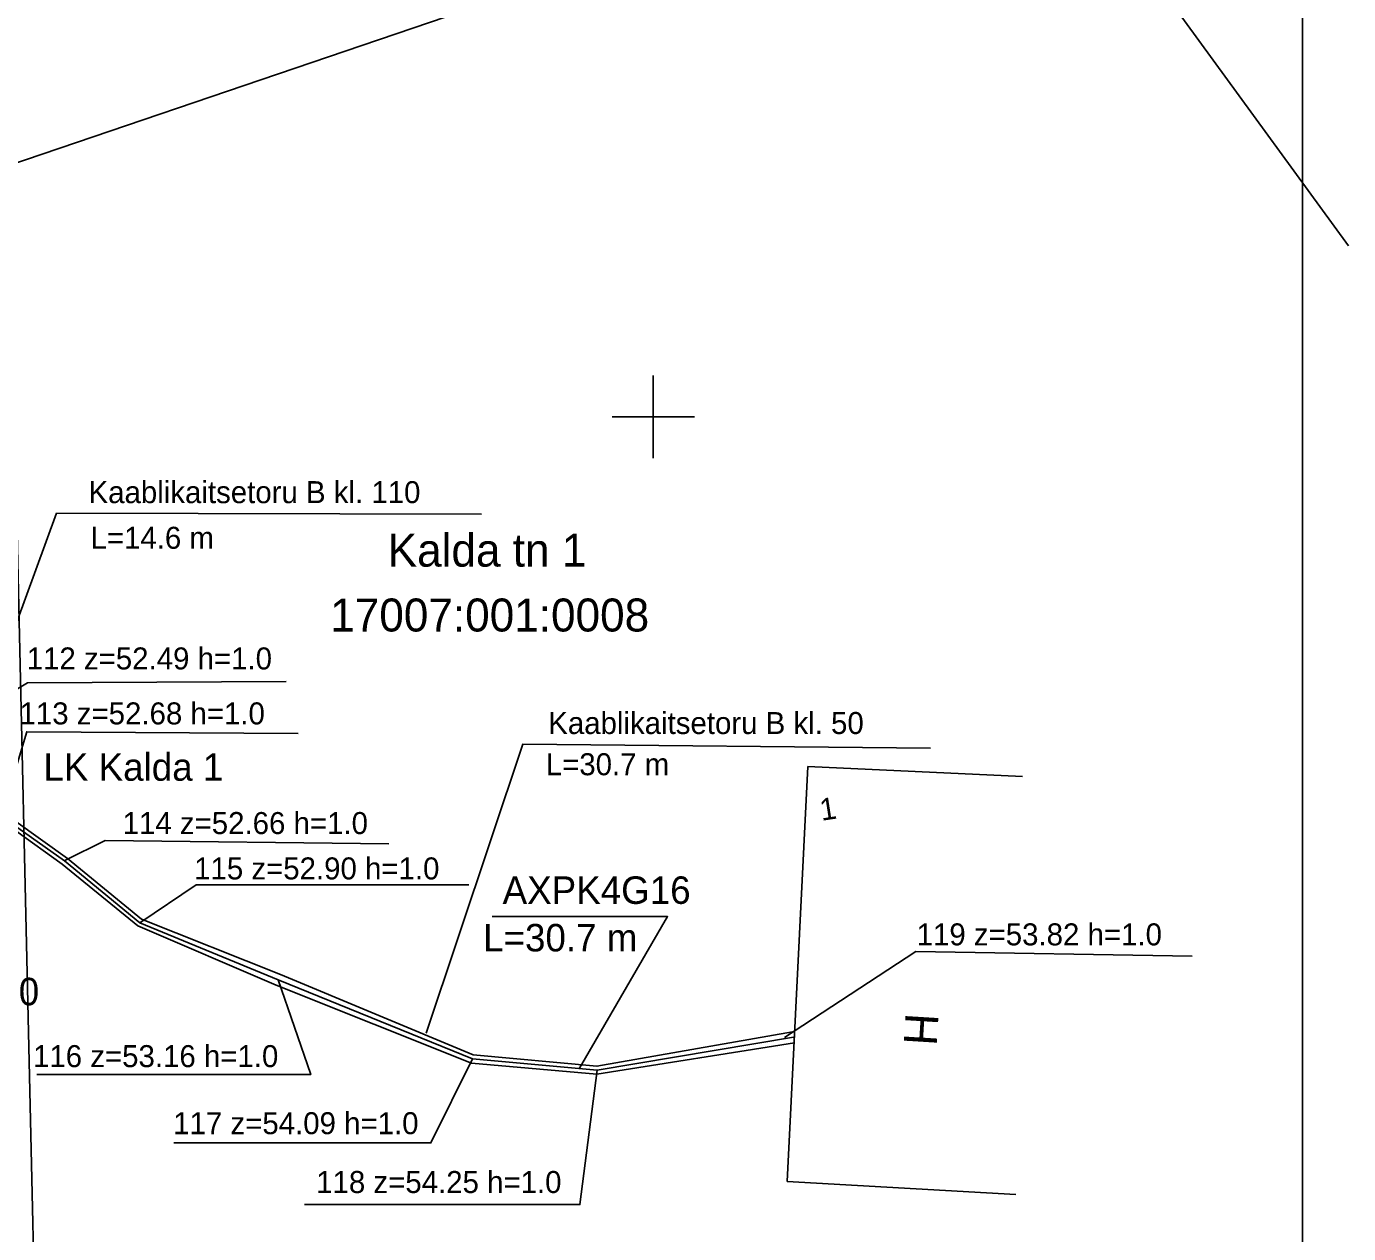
# Model space of a CAD drawing. Extents: x 640994 to 642090, y 6455850 to 6457430.
# Drawn here: x 641427.2 to 641475.29, y 6456470.28 to 6456514.2 of the extents above; entities that cross this region are included whole.
import ezdxf

# ---------------------------------------------------------------- set-up
doc = ezdxf.new("R2010")
doc.units = 0
for name, color, linetype in [('Level 1', 7, 'Continuous'), ('Level 20', 7, 'Continuous'), ('Level 21', 7, 'Continuous'), ('Level 40', 7, 'Continuous'), ('Level 47', 7, 'Continuous'), ('Level 50', 7, 'Continuous'), ('Level 52', 7, 'Continuous'), ('Level 53', 7, 'Continuous'), ('Level 6', 7, 'Continuous')]:
    doc.layers.add(name, color=color, linetype=linetype)

msp = doc.modelspace()

# ---------------------------------------------------------------- linework, layer by layer
at = {"layer": 'Level 1'}
for p, q in [((641455.62, 6456487.28), (641454.87, 6456472.18)), ((641455.62, 6456487.28), (641463.43, 6456486.91)), ((641454.87, 6456472.18), (641463.19, 6456471.7))]:
    msp.add_line(p, q, dxfattribs=at)
at = {"layer": 'Level 20'}
for p, q in [((641450, 6456498.5), (641450, 6456501.5)), ((641448.5, 6456500), (641451.5, 6456500))]:
    msp.add_line(p, q, dxfattribs=at)
at = {"layer": 'Level 21'}
for points in [[(641426.68, 6456485.19), (641428.58, 6456483.85), (641431.33, 6456481.59), (641436.36, 6456479.52), (641443.43, 6456476.64), (641447.96, 6456476.23), (641455.1, 6456477.43)], [(641426.82, 6456485.28), (641428.69, 6456483.93), (641431.39, 6456481.72), (641436.44, 6456479.71), (641443.45, 6456476.79), (641447.95, 6456476.37), (641455.07, 6456477.63)], [(641426.82, 6456484.94), (641428.5, 6456483.73), (641431.25, 6456481.48), (641436.28, 6456479.32), (641443.39, 6456476.49), (641447.95, 6456476.08), (641455.14, 6456477.22)]]:
    msp.add_lwpolyline(points, dxfattribs=at)
at = {"layer": 'Level 40'}
msp.add_lwpolyline([(641475.29, 6456506.22), (641464.4, 6456521.18), (641449.81, 6456517.07), (641426.56, 6456509.15), (641427.61, 6456462.64), (641454.86, 6456461.47), (641475.29, 6456465.68)], dxfattribs=at)
at = {"layer": 'Level 50'}
msp.add_lwpolyline([(641473.615, 6456408.659), (641473.615, 6456606.159), (641336.615, 6456606.159), (641336.615, 6456408.659)], close=True, dxfattribs=at)
at = {"layer": 'Level 52'}
for points in [[(641418.17, 6456484.88), (641427.24, 6456490.32), (641436.65, 6456490.37)], [(641426.19, 6456485.16), (641427.21, 6456488.54), (641437.09, 6456488.48)], [(641440.38, 6456484.47), (641430.07, 6456484.59), (641428.6, 6456483.86)], [(641431.33, 6456481.59), (641433.38, 6456482.97), (641443.29, 6456482.97)], [(641454.77, 6456477.42), (641459.55, 6456480.55), (641469.6, 6456480.38)], [(641436.36, 6456479.52), (641437.54, 6456476.07), (641427.58, 6456476.07)], [(641443.43, 6456476.64), (641441.91, 6456473.58), (641432.56, 6456473.58)], [(641447.96, 6456476.23), (641447.33, 6456471.34), (641437.31, 6456471.34)]]:
    msp.add_lwpolyline(points, dxfattribs=at)
at = {"layer": 'Level 53'}
for points in [[(641443.75, 6456496.46), (641428.3, 6456496.49), (641426.07, 6456490.44), (641417.63, 6456485.13)], [(641460.08, 6456487.94), (641445.25, 6456488.09), (641441.74, 6456477.57)]]:
    msp.add_lwpolyline(points, dxfattribs=at)
at = {"layer": 'Level 6'}
msp.add_lwpolyline([(641444.14, 6456481.82), (641450.52, 6456481.82), (641447.32, 6456476.3)], dxfattribs=at)

# ---------------------------------------------------------------- texts
at = {"layer": 'Level 1'}
for s, height, rotation, p in [('1', 0.8, 8.6933, (641456.12, 6456485.3)), ('H', 1.2, 266.4701, (641459.18, 6456478.33))]:
    msp.add_text(s, height=height, rotation=rotation, dxfattribs=at).set_placement(p)
at = {"layer": 'Level 40'}
for s, p in [('Kalda tn 1', (641440.34, 6456494.55)), ('17007:001:0008', (641438.25, 6456492.19))]:
    msp.add_text(s, height=1.2, dxfattribs=at).set_placement(p)
at = {"layer": 'Level 47'}
for s, height, p in [('LK Kalda 1', 1, (641427.82, 6456486.76)), ('AXPK4G16', 1, (641444.52, 6456482.28)), ('L=30.7 m', 1, (641443.81, 6456480.55)), ('8741 AXPK4G70', 1.00002, (641417.48, 6456478.59))]:
    msp.add_text(s, height=height, dxfattribs=at).set_placement(p)
at = {"layer": 'Level 52'}
for s, p in [('112 z=52.49 h=1.0', (641427.21, 6456490.81)), ('113 z=52.68 h=1.0', (641426.95, 6456488.81)), ('114 z=52.66 h=1.0', (641430.7, 6456484.82)), ('115 z=52.90 h=1.0', (641433.3, 6456483.17)), ('119 z=53.82 h=1.0', (641459.58, 6456480.77)), ('116 z=53.16 h=1.0', (641427.44, 6456476.34)), ('117 z=54.09 h=1.0', (641432.54, 6456473.9)), ('118 z=54.25 h=1.0', (641437.74, 6456471.76))]:
    msp.add_text(s, height=0.79998, dxfattribs=at).set_placement(p)
at = {"layer": 'Level 53'}
for s, height, p in [('Kaablikaitsetoru B kl. 110', 0.79998, (641429.46, 6456496.86)), ('L=14.6 m', 0.8, (641429.53, 6456495.2)), ('Kaablikaitsetoru B kl. 50', 0.79998, (641446.18, 6456488.46)), ('L=30.7 m', 0.8, (641446.09, 6456486.96))]:
    msp.add_text(s, height=height, dxfattribs=at).set_placement(p)

doc.saveas('drawing.dxf')
